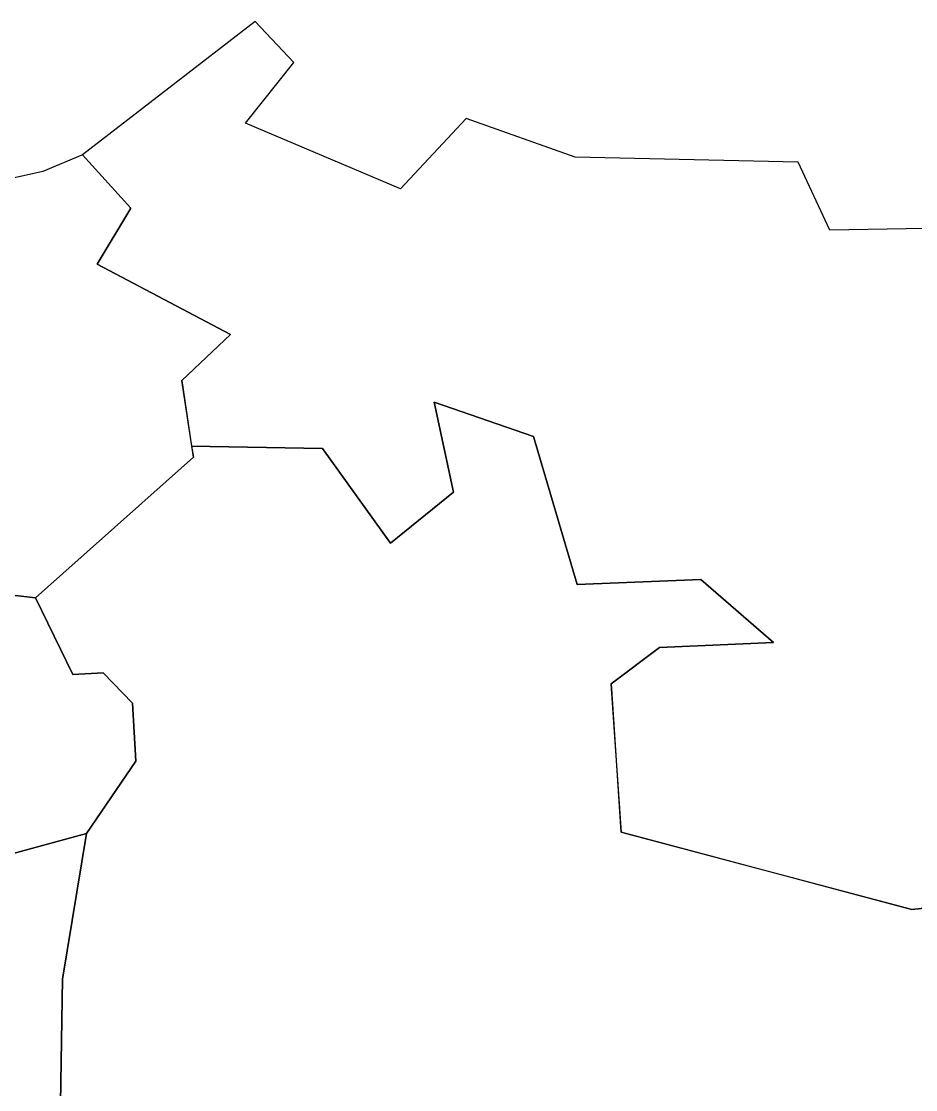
# Model space of a CAD drawing. Extents: x -55316 to 65086, y -49558 to 22922.
# Drawn here: x 13089 to 28611, y -19008 to -479 of the extents above; entities that cross this region are included whole.
import ezdxf

# ---------------------------------------------------------------- set-up
doc = ezdxf.new("R2010")
doc.units = 0
doc.header["$MEASUREMENT"] = 0
doc.layers.add('ZONES', color=7, linetype='Continuous')

msp = doc.modelspace()

# ---------------------------------------------------------------- linework, layer by layer
at = {"layer": 'ZONES', "color": 1, "linetype": 'Continuous'}
for points in [[(29773, -4057), (27121, -4099), (26574, -2920), (22702, -2836), (20808, -2163), (19671, -3383), (16977, -2247), (17819, -1195), (17146, -479), (14149, -2794), (14991, -3720), (14402, -4688), (16716, -5909), (15875, -6708), (16042, -7850), (18316, -7887), (19494, -9528), (20589, -8645), (20252, -7087), (21978, -7677), (22735, -10244), (24882, -10160), (26144, -11254), (24166, -11338), (23324, -11970), (23493, -14537), (28544, -15884), (29722, -15758)], [(29722, -15758), (28544, -15884), (23507, -14548), (23324, -11970), (24166, -11338), (26144, -11254), (24882, -10160), (22735, -10244), (21978, -7677), (20252, -7087), (20589, -8645), (19494, -9528), (18316, -7887), (16042, -7850), (16074, -8041), (13335, -10477), (13983, -11806), (14507, -11779), (15018, -12303), (15073, -13310), (14222, -14564), (13802, -17090), (13759, -19952)], [(12756, -14964), (14222, -14564), (15073, -13310), (15018, -12303), (14507, -11779), (13983, -11806), (13335, -10477), (11666, -10289)], [(13759, -19952), (13802, -17090), (14222, -14564), (12756, -14964)]]:
    msp.add_lwpolyline(points, dxfattribs=at)
msp.add_lwpolyline([(16074, -8041), (15875, -6708), (16716, -5909), (14402, -4688), (14991, -3720), (14149, -2794), (13459, -3084), (12418, -3312), (11772, -4464), (11694, -5005), (11558, -5907), (10866, -7586), (11746, -7905), (12642, -8302), (11666, -10289), (13335, -10477)], close=True, dxfattribs=at)

doc.saveas('drawing.dxf')
